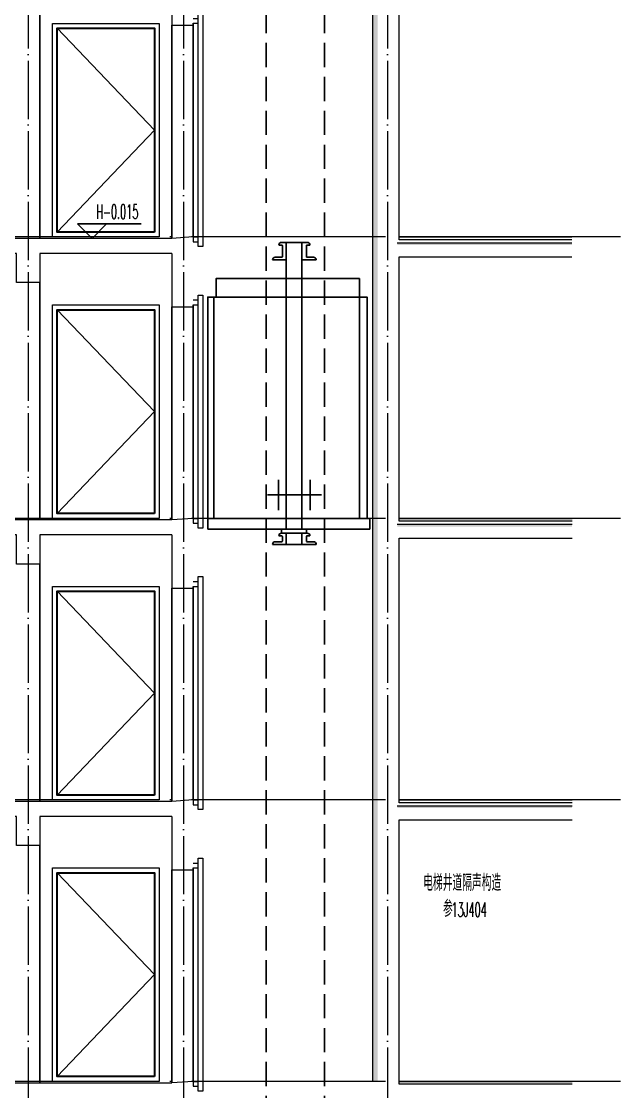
# Model space of a CAD drawing. Extents: x -518115 to 790560, y -210384 to 1628073.
# Drawn here: x 554593 to 560763, y -92533 to -81508 of the extents above; entities that cross this region are included whole.
import ezdxf

# ---------------------------------------------------------------- set-up
doc = ezdxf.new("R2010")
doc.units = 0
doc.header["$LTSCALE"] = 1000
doc.header["$MEASUREMENT"] = 0
for name, pattern in [('DASH', [0.35, 0.25, -0.1]), ('DOTE', [2.42, 2, -0.2, 0.02, -0.2]), ('HIDDEN', [0.375, 0.25, -0.125])]:
    doc.linetypes.add(name, pattern=pattern)
for name, color, linetype in [('DIM_ELEV', 3, 'Continuous'), ('PUB_TEXT', 4, 'Continuous'), ('看线', 251, 'Continuous'), ('立面-看线', 251, 'Continuous'), ('设备', 253, 'Continuous')]:
    doc.layers.add(name, color=color, linetype=linetype)
for name, color, linetype, lineweight in [('DOTE', 19, 'DOTE', 9), ('PUB_HATCH', 8, 'Continuous', 9), ('S_WINDOW', 144, 'Continuous', 15), ('STAIR', 2, 'Continuous', 18), ('WINDOW', 144, 'Continuous', 15), ('内粉刷', 37, 'Continuous', 9), ('填充', 251, 'Continuous', 5), ('立面-普通轮廓', 7, 'Continuous', 18), ('立面-窗', 129, 'Continuous', 30), ('立面-窗开启线', 250, 'Continuous', 13), ('细细', 250, 'Continuous', 0)]:
    doc.layers.add(name, color=color, linetype=linetype, lineweight=lineweight)
doc.styles.add('_TCH_DIM', font='SIMPLEX.shx', dxfattribs={"width": 0.7, "bigfont": 'GBCBIG.shx'})
pattern_1 = [(315, (-218910.2607, -140541.0897), (-1.767766953, -1.767766953), []), (315, (-218909.0822, -140541.0897), (-1.767766953, -1.767766953), [])]
pattern_2 = [(315, (-218910.2607, -141979.3279), (-1.767766953, -1.767766953), []), (315, (-218909.0822, -141979.3279), (-1.767766953, -1.767766953), [])]

# ---------------------------------------------------------------- blocks, each defined once
blk = doc.blocks.new('A$C0DDB073D')
at = {"layer": '内粉刷'}
for p, q in [((1630, 35), (220, 35)), ((220, -120), (1410, -120)), ((1410, -120), (1410, -420)), ((1650, -420), (1650, -315)), ((1410, -420), (1650, -420)), ((5630, -1415), (3710, -1415))]:
    blk.add_line(p, q, dxfattribs=at)
for points in [[(3710, -1415), (3710, -1254), (3450, -1254), (3450, -1093), (3190, -1093), (3190, -932), (2930, -932), (2930, -771), (2670, -771), (2670, -609), (2410, -609), (2410, -448), (2150, -448), (2150, -287), (1890, -287), (1890, -126), (1630, -126), (1630, 35)], [(5630, -1570), (4270, -1570), (4270, -1870), (4030, -1870), (4030, -1570), (3676, -1570), (1650, -315)]]:
    blk.add_lwpolyline(points, dxfattribs=at)
at = {"layer": '看线'}
blk.add_line((4270, -1415), (4270, 1030), dxfattribs=at)
blk = doc.blocks.new('zrszerf')
at = {"layer": '细细'}
h = blk.add_hatch(dxfattribs=at)
h.set_pattern_fill('金属', color=256, style=0)
h.set_pattern_definition(pattern_1)
h.paths.add_polyline_path([(257695, 608543), (257715, 608543), (257715, 608557), (257765, 608557), (257765, 608543), (257785, 608543), (257785, 608588), (257695, 608588)])
h.paths.add_polyline_path([(257713, 608559), (257713, 608545), (257697, 608545), (257697, 608586), (257783, 608586), (257783, 608545), (257767, 608545), (257767, 608559)], flags=16)
h = blk.add_hatch(dxfattribs=at)
h.set_pattern_fill('金属', color=256, style=0)
h.set_pattern_definition(pattern_1)
h.paths.add_polyline_path([(257762, 608555), (257762, 608530), (257750, 608530), (257750, 608540), (257729, 608540), (257729, 608530), (257717, 608530), (257717, 608555)])
h.paths.add_polyline_path([(257719, 608553), (257719, 608532), (257727, 608532), (257727, 608542), (257752, 608542), (257752, 608532), (257760, 608532), (257760, 608553)], flags=16)
h = blk.add_hatch(color=256, dxfattribs=at)
edge = h.paths.add_edge_path()
edge.add_line((257735, 608540), (257735, 608528))
edge.add_arc((257740, 608520), 9.44, 61.5175, 118.4825, ccw=False)
edge.add_line((257744, 608528), (257744, 608540))
edge.add_arc((257740, 608548), 9.44, 241.5175, 298.4825, ccw=False)
h = blk.add_hatch(dxfattribs=at)
h.set_pattern_fill('金属', color=256, style=0)
h.set_pattern_definition(pattern_2)
h.paths.add_polyline_path([(257695, 607233), (257715, 607233), (257715, 607220), (257765, 607220), (257765, 607233), (257785, 607233), (257785, 607188), (257695, 607188)])
h.paths.add_polyline_path([(257713, 607218), (257713, 607231), (257697, 607231), (257697, 607190), (257783, 607190), (257783, 607231), (257767, 607231), (257767, 607218)], flags=16)
h = blk.add_hatch(dxfattribs=at)
h.set_pattern_fill('金属', color=256, style=0)
h.set_pattern_definition(pattern_2)
h.paths.add_polyline_path([(257762, 607222), (257762, 607247), (257750, 607247), (257750, 607237), (257729, 607237), (257729, 607247), (257717, 607247), (257717, 607222)])
h.paths.add_polyline_path([(257719, 607224), (257719, 607245), (257727, 607245), (257727, 607235), (257752, 607235), (257752, 607245), (257760, 607245), (257760, 607224)], flags=16)
h = blk.add_hatch(color=256, dxfattribs=at)
edge = h.paths.add_edge_path()
edge.add_line((257735, 607237), (257735, 607249))
edge.add_arc((257740, 607257), 9.44, 241.5175, 298.4825)
edge.add_line((257744, 607249), (257744, 607237))
edge.add_arc((257740, 607229), 9.44, 61.5175, 118.4825)
at = {"layer": 'S_WINDOW'}
for p, q in [((257695, 607233), (257695, 608543)), ((257717, 607247), (257717, 608530)), ((257762, 607247), (257762, 608530)), ((257785, 607233), (257785, 608543))]:
    blk.add_line(p, q, dxfattribs=at)
for points in [[(257785, 608588), (257785, 608543), (257765, 608543), (257765, 608557), (257715, 608557), (257715, 608543), (257695, 608543), (257695, 608588)], [(257783, 608586), (257783, 608545), (257767, 608545), (257767, 608559), (257713, 608559), (257713, 608545), (257697, 608545), (257697, 608586)], [(257762, 608555), (257762, 608530), (257750, 608530), (257750, 608540), (257729, 608540), (257729, 608530), (257717, 608530), (257717, 608555)], [(257760, 608553), (257760, 608532), (257752, 608532), (257752, 608542), (257727, 608542), (257727, 608532), (257719, 608532), (257719, 608553)], [(257785, 607188), (257785, 607233), (257765, 607233), (257765, 607220), (257715, 607220), (257715, 607233), (257695, 607233), (257695, 607188)], [(257783, 607190), (257783, 607231), (257767, 607231), (257767, 607218), (257713, 607218), (257713, 607231), (257697, 607231), (257697, 607190)], [(257762, 607222), (257762, 607247), (257750, 607247), (257750, 607237), (257729, 607237), (257729, 607247), (257717, 607247), (257717, 607222)], [(257760, 607224), (257760, 607245), (257752, 607245), (257752, 607235), (257727, 607235), (257727, 607245), (257719, 607245), (257719, 607224)]]:
    blk.add_lwpolyline(points, close=True, dxfattribs=at)
at = {"layer": '细细'}
for points in [[(257729, 608530), (257729, 607247)], [(257735, 607249), (257735, 608540)], [(257744, 607249), (257744, 608540)], [(257750, 608530), (257750, 607247)]]:
    blk.add_lwpolyline(points, dxfattribs=at)
for points in [[(257735, 608540), (257735, 608528, -0.253805), (257744, 608528), (257744, 608540, -0.253805)], [(257735, 607237), (257735, 607249, 0.253805), (257744, 607249), (257744, 607237, 0.253805)]]:
    blk.add_lwpolyline(points, format="xyb", close=True, dxfattribs=at)
blk = doc.blocks.new('FGSDFSFSEFESFES')
at = {"layer": 'WINDOW', "ltscale": 0.8}
for p, q in [((175259, -121034), (175209, -121034)), ((175259, -121084), (175209, -121084)), ((175259, -123284), (175209, -123284)), ((175259, -123334), (175209, -123334))]:
    blk.add_line(p, q, dxfattribs=at)
blk.add_lwpolyline([(175159, -123384), (175209, -123384), (175209, -120984), (175159, -120984), (175159, -123384)], dxfattribs=at)
blk = doc.blocks.new('BFGBFBCBVFB')
at = {"layer": '立面-看线'}
h = blk.add_hatch(dxfattribs=at)
h.set_pattern_fill('HONEY', color=256, scale=7)
h.set_pattern_definition([(0, (93631.251, -359366.987), (16.66875, 9.623705), [11.1125, -22.225]), (120, (93631.251, -359366.987), (-16.66874801, 9.62370845), [11.1125, -22.225]), (60, (93631.251, -359366.987), (1.99e-06, 19.24741345), [-22.225, 11.1125])])
h.paths.add_polyline_path([(896472, 26020), (896472, 25995), (898272, 25995), (898272, 26020)])
h = blk.add_hatch(dxfattribs=at)
h.set_pattern_fill('HONEY', color=256, scale=7)
h.set_pattern_definition([(0, (77469.076, -360831.97), (16.66875, 9.623705), [11.1125, -22.225]), (120, (77469.076, -360831.97), (-16.66874801, 9.62370845), [11.1125, -22.225]), (60, (77469.076, -360831.97), (1.99e-06, 19.24741345), [-22.225, 11.1125])])
h.paths.add_polyline_path([(888492, 24615), (888522, 24615), (888522, 25515), (888577, 25515), (888577, 25545), (888492, 25545)])
h = blk.add_hatch(dxfattribs=at)
h.set_pattern_fill('HONEY', color=256, scale=7)
h.set_pattern_definition([(0, (77469.098, -360831.968), (16.66875, 9.623705), [11.1125, -22.225]), (120, (77469.098, -360831.968), (-16.66874801, 9.62370845), [11.1125, -22.225]), (60, (77469.098, -360831.968), (1.99e-06, 19.24741345), [-22.225, 11.1125])])
h.paths.add_polyline_path([(888492, 24615), (888522, 24615), (888522, 24015), (888577, 24015), (888577, 23985), (888492, 23985)])
at = {"layer": 'PUB_HATCH', "color": 215, "true_color": 0xa953a0}
blk.add_line((896472, 26020), (898272, 26020), dxfattribs=at)
blk.add_lwpolyline([(888577, 25545), (888492, 25545), (888492, 23985), (888577, 23985)], dxfattribs=at)
at = {"layer": 'STAIR', "linetype": 'HIDDEN', "ltscale": 0.3}
blk.add_line((890152, 24462), (892521, 25930), dxfattribs=at)
blk.add_lwpolyline([(890152, 24580), (890152, 24741), (890412, 24741), (890412, 24902), (890672, 24902), (890672, 25063), (890932, 25063), (890932, 25224), (891192, 25224), (891192, 25386), (891452, 25386), (891452, 25547), (891712, 25547), (891712, 25708), (891972, 25708), (891972, 25869), (892232, 25869), (892232, 26030)], dxfattribs=at)
at = {"layer": '内粉刷'}
for p, q in [((896492, 25875), (898272, 25875)), ((896492, 23150), (896492, 25875)), ((890152, 24615), (888742, 24615)), ((888742, 24460), (889932, 24460)), ((889932, 24460), (889932, 24160)), ((890172, 24160), (890172, 24265)), ((889932, 24160), (890172, 24160)), ((894152, 23165), (892232, 23165))]:
    blk.add_line(p, q, dxfattribs=at)
for points in [[(894372, 26080), (894152, 26065)], [(894372, 26080), (894372, 26030)], [(898272, 26050), (896492, 26050)], [(894152, 25910), (894152, 25360), (894372, 25360)], [(888577, 25565), (888472, 25565), (888472, 23965), (888577, 23965)], [(888667, 25535), (888742, 25535), (888742, 24615)], [(892232, 23165), (892232, 23326), (891972, 23326), (891972, 23487), (891712, 23487), (891712, 23648), (891452, 23648), (891452, 23809), (891192, 23809), (891192, 23971), (890932, 23971), (890932, 24132), (890672, 24132), (890672, 24293), (890412, 24293), (890412, 24454), (890152, 24454), (890152, 24615)], [(888667, 23995), (888742, 23995), (888742, 24460)], [(894152, 23010), (892792, 23010), (892792, 22710), (892552, 22710), (892552, 23010), (892198, 23010), (890172, 24265)]]:
    blk.add_lwpolyline(points, dxfattribs=at)
at = {"layer": '看线'}
for p, q in [((888472, 26865), (888472, 25565)), ((888742, 25535), (888742, 26895)), ((892792, 23165), (892792, 25610)), ((894152, 25360), (894152, 23165)), ((894372, 25380), (894372, 23180))]:
    blk.add_line(p, q, dxfattribs=at)
at = {"layer": '看线', "color": 32}
for p, q in [((896492, 26080), (898272, 26080)), ((890177, 24454), (892527, 25910))]:
    blk.add_line(p, q, dxfattribs=at)
blk.add_lwpolyline([(890152, 24615), (890152, 24776), (890412, 24776), (890412, 24937), (890672, 24937), (890672, 25098), (890932, 25098), (890932, 25259), (891192, 25259), (891192, 25421), (891452, 25421), (891452, 25582), (891712, 25582), (891712, 25743), (891972, 25743), (891972, 25904), (892232, 25904), (892232, 25910)], dxfattribs=at)
at = {"xscale": -1}
for name, p in [('zrszerf', (1146362, -581673)), ('FGSDFSFSEFESFES', (1069631, 146464))]:
    blk.add_blockref(name, p, dxfattribs=at)
blk = doc.blocks.new('A$C3EC504A2')
at = {"layer": '设备', "color": 206}
for p, q in [((-173, 1735), (-143, 1735)), ((143, 1764), (-143, 1764)), ((-133, 1725), (-133, 1609)), ((-92, 1764), (-92, -1418)), ((83, 1764), (83, -1418)), ((83, 1764), (83, 1570)), ((133, 1725), (133, 1609)), ((173, 1735), (143, 1735)), ((-92, 1570), (-242, 1570)), ((-213, 1599), (-143, 1599)), ((242, 1570), (83, 1570)), ((213, 1599), (143, 1599)), ((-952, 1158), (-869, 1158)), ((-175, -1205), (-175, -870)), ((175, -1205), (175, -870)), ((300, -1038), (-300, -1038)), ((-960, -1298), (835, -1298)), ((-960, -1298), (-960, -1418)), ((835, -1298), (835, -1418)), ((-960, -1418), (835, -1418)), ((-142, -1418), (-142, -1462)), ((133, -1418), (133, -1462)), ((-173, -1491), (-143, -1491)), ((143, -1462), (-143, -1462)), ((-133, -1501), (-133, -1547)), ((-92, -1462), (-92, -1586)), ((83, -1462), (83, -1586)), ((133, -1501), (133, -1547)), ((173, -1491), (143, -1491)), ((242, -1586), (-242, -1586)), ((-213, -1557), (-143, -1557)), ((213, -1557), (143, -1557))]:
    blk.add_line(p, q, dxfattribs=at)
for points in [[(723, 1363), (723, 1158), (-869, 1158), (-869, 1363)], [(723, 1158), (723, -1298), (-960, -1298), (-960, 1158)]]:
    blk.add_lwpolyline(points, close=True, dxfattribs=at)
for points in [[(-960, 1158), (-893, 1158), (-893, -1298)], [(723, 1158), (806, 1158), (806, -1298)]]:
    blk.add_lwpolyline(points, dxfattribs=at)
for centre, radius, start, end in [((-143, 1735), 29.1, 90, 180), ((-143, 1725), 10, 0, 90), ((143, 1725), 10, 90, 180), ((143, 1735), 29.1, 0, 90), ((-213, 1570), 29.1, 90, 180), ((-143, 1609), 10, 270, 0), ((143, 1609), 10, 180, 270), ((213, 1570), 29.1, 0, 90), ((-143, -1491), 29.1, 90, 180), ((-143, -1501), 10, 0, 90), ((143, -1501), 10, 90, 180), ((143, -1491), 29.1, 0, 90), ((-213, -1586), 29.1, 90, 180), ((-143, -1547), 10, 270, 0), ((143, -1547), 10, 180, 270), ((213, -1586), 29.1, 0, 90)]:
    blk.add_arc(centre, radius, start, end, dxfattribs=at)
blk = doc.blocks.new('FSDFSFSFE')
at = {"layer": '立面-普通轮廓'}
blk.add_lwpolyline([(794554, 401371), (793454, 401371), (793454, 403571), (794554, 403571)], close=True, dxfattribs=at)
at = {"layer": '立面-窗'}
blk.add_lwpolyline([(794504, 401421), (793504, 401421), (793504, 403521), (794504, 403521)], close=True, dxfattribs=at)
at = {"layer": '立面-窗开启线', "ltscale": 0.5}
blk.add_lwpolyline([(793504, 403521), (794504, 402471), (793504, 401421)], dxfattribs=at)

msp = doc.modelspace()

# ---------------------------------------------------------------- hatches: boundary and pattern name
at = {"layer": '填充', "true_color": 0x93278f}
h = msp.add_hatch(dxfattribs=at)
h.set_pattern_fill('隔热材料02', color=217, scale=100, angle=90, style=0)
h.set_pattern_definition([(90, (1167001.954, -1262671.813), (-50, 3e-15), []), (90, (1166985.287, -1262671.813), (-50, 3e-15), []), (360, (1166976.656, -1262628.07), (1e-14, 50), [5.01775, -44.98225]), (360, (1166976.656, -1262665.53), (1e-14, 50), [5.01775, -44.98225]), (180, (1167010.585, -1262640.02), (-6e-15, -50), [5.01775, -44.98225]), (180, (1167010.585, -1262653.584), (-6e-15, -50), [5.01775, -44.98225]), (270, (1167018.62, -1262621.79), (50, -9e-15), [50.02425, 0.02425]), (225, (1167016.112, -1262635.746), (-49.99987405, 6e-15), [4.268, -66.44275]), (206.56505, (1167013.094, -1262588.764), (-49.99993342, 0.00011283), [2.805, -108.9985]), (206.56505, (1167013.094, -1262638.764), (-49.99993342, 0.00011283), [2.805, -108.9985]), (243.43495, (1167018.62, -1262580.73), (-49.9999334, -0.0001128), [5.61, -106.1935]), (243.43495, (1167018.62, -1262630.73), (-49.9999334, -0.0001128), [5.61, -106.1935]), (153.43495, (1167005.567, -1262590.019), (-49.99993342, -0.00011283), [26.714, -85.0895]), (153.43495, (1167005.567, -1262640.019), (-49.99993342, -0.00011283), [26.714, -85.0895]), (206.56505, (1166976.656, -1262578.072), (-49.99993342, 0.00011283), [2.805, -108.9985]), (206.56505, (1166976.656, -1262628.072), (-49.99993342, 0.00011283), [2.805, -108.9985]), (225, (1166974.147, -1262629.326), (-49.99987405, 6e-15), [4.268, -66.44275]), (243.43495, (1166971.13, -1262582.344), (-49.9999334, -0.0001128), [5.61, -106.1935]), (243.43495, (1166971.13, -1262632.344), (-49.9999334, -0.0001128), [5.61, -106.1935]), (135, (1166974.147, -1262664.276), (-49.99987405, 3e-15), [4.268, -66.44275]), (153.43495, (1166976.656, -1262615.53), (-49.99993342, -0.00011283), [2.805, -108.9985]), (153.43495, (1166976.656, -1262665.53), (-49.99993342, -0.00011283), [2.805, -108.9985]), (116.56505, (1166971.13, -1262611.26), (-49.9999334, 0.0001128), [5.61, -106.1935]), (116.56505, (1166971.13, -1262661.26), (-49.9999334, 0.0001128), [5.61, -106.1935]), (206.56505, (1167005.567, -1262603.584), (-49.99993342, 0.00011283), [26.714, -85.0895]), (206.56505, (1167005.567, -1262653.584), (-49.99993342, 0.00011283), [26.714, -85.0895]), (135, (1167016.112, -1262657.856), (-49.99987405, 3e-15), [4.268, -66.44275]), (153.43495, (1167013.094, -1262604.838), (-49.99993342, -0.00011283), [2.805, -108.9985]), (153.43495, (1167013.094, -1262654.838), (-49.99993342, -0.00011283), [2.805, -108.9985]), (116.56505, (1167018.62, -1262612.874), (-49.9999334, 0.0001128), [5.61, -106.1935]), (116.56505, (1167018.62, -1262662.874), (-49.9999334, 0.0001128), [5.61, -106.1935])])
h.paths.add_polyline_path([(558213.3, -92428.4), (558263.3, -92428.4), (558263.3, -73448.4), (558213.3, -73448.4)])
at = {"layer": '立面-看线'}
h = msp.add_hatch(dxfattribs=at)
h.set_pattern_fill('HONEY', color=256, scale=7)
h.set_pattern_definition([(0, (-244377.771, -472075.368), (16.66875, 9.623705), [11.1125, -22.225]), (120, (-244377.771, -472075.368), (-16.66874801, 9.62370845), [11.1125, -22.225]), (60, (-244377.771, -472075.368), (1.99e-06, 19.24741345), [-22.225, 11.1125])])
h.paths.add_polyline_path([(558463.3, -86688.4), (558463.3, -86713.4), (560263.4, -86713.4), (560263.4, -86688.4)])
h = msp.add_hatch(dxfattribs=at)
h.set_pattern_fill('HONEY', color=256, scale=7)
h.set_pattern_definition([(0, (-244377.767, -474975.368), (16.66875, 9.623705), [11.1125, -22.225]), (120, (-244377.767, -474975.368), (-16.66874801, 9.62370845), [11.1125, -22.225]), (60, (-244377.767, -474975.368), (1.99e-06, 19.24741345), [-22.225, 11.1125])])
h.paths.add_polyline_path([(558463.3, -89588.4), (558463.3, -89613.4), (560263.4, -89613.4), (560263.4, -89588.4)])

# ---------------------------------------------------------------- linework, layer by layer
at = {"layer": 'DIM_ELEV', "color": 6}
for p, q in [((555170.9, -83593.4), (555826.9, -83593.4)), ((555320.9, -83743.4), (555170.9, -83593.4)), ((555320.9, -83743.4), (555470.9, -83593.4))]:
    msp.add_line(p, q, dxfattribs=at)
at = {"layer": 'DOTE', "linetype": 'DOTE', "ltscale": 0.3}
for p, q in [((554663.3, -73928.4), (554663.3, -98505.4)), ((556263.3, -73928.4), (556263.3, -98505.4)), ((558363.3, -73928.4), (558363.3, -98505.4))]:
    msp.add_line(p, q, dxfattribs=at)
at = {"layer": 'DOTE', "linetype": 'DOTE'}
for p, q in [((560763.4, -83728.4), (545286.3, -83728.4)), ((560763.4, -83728.4), (545286.3, -83728.4)), ((560763.4, -86628.4), (545286.3, -86628.4)), ((560763.4, -89528.4), (545286.3, -89528.4)), ((560763.4, -92428.4), (545286.3, -92428.4))]:
    msp.add_line(p, q, dxfattribs=at)
at = {"layer": 'PUB_HATCH', "color": 215, "true_color": 0xa953a0}
for p, q in [((558463.3, -86688.4), (560263.4, -86688.4)), ((558463.3, -89588.4), (560263.4, -89588.4))]:
    msp.add_line(p, q, dxfattribs=at)
at = {"layer": '内粉刷'}
msp.add_line((550335.5, -92443.4), (556143.3, -92443.4), dxfattribs=at)
for points in [[(556363.4, -86628.4), (556143.4, -86643.4)], [(556363.4, -86628.4), (556363.4, -86678.4)], [(560263.4, -86658.4), (558483.3, -86658.2)], [(556143.4, -86798.4), (556143.4, -87348.4), (556363.4, -87348.4)], [(560263.4, -89558.4), (558483.3, -89558.4), (558483.3, -86833.4), (560263.4, -86833.4)], [(556363.4, -89528.4), (556143.4, -89543.4)], [(556363.4, -89528.4), (556363.4, -89578.4)], [(556143.4, -89698.4), (556143.4, -90248.4), (556363.4, -90248.4)], [(560263.4, -92458.4), (558483.3, -92458.4), (558483.3, -89733.4), (560263.4, -89733.4)], [(556363.3, -92428.4), (556143.3, -92443.4)], [(556363.3, -92428.4), (556363.3, -92478.4)], [(560263.4, -92458.4), (558554.3, -92458.4)]]:
    msp.add_lwpolyline(points, dxfattribs=at)
at = {"layer": '填充', "color": 217, "true_color": 0x93278f}
msp.add_lwpolyline([(558213.3, -92428.4), (558213.3, -73448.4)], dxfattribs=at)
at = {"layer": '看线', "color": 32}
for p, q in [((558483.3, -86628.4), (560263.4, -86628.4)), ((558483.3, -89528.4), (560263.4, -89528.4)), ((558483.3, -92428.4), (560263.4, -92428.4))]:
    msp.add_line(p, q, dxfattribs=at)
at = {"layer": '看线'}
for p, q in [((556143.4, -87348.4), (556143.4, -89543.4)), ((556363.4, -87328.4), (556363.4, -89528.4)), ((554783.3, -92443.2), (554783.3, -89998.2)), ((556143.4, -90248.4), (556143.4, -92443.4)), ((556363.4, -90228.4), (556363.4, -92428.4))]:
    msp.add_line(p, q, dxfattribs=at)
at = {"layer": '设备', "color": 206, "linetype": 'DASH'}
for p, q in [((557113.3, -73678.4), (557113.3, -93878.4)), ((557713.6, -73678.4), (557713.4, -93878.4))]:
    msp.add_line(p, q, dxfattribs=at)

# ---------------------------------------------------------------- block references
for name, p in [('BFGBFBCBVFB', (-338009.1, -106908.2)), ('FSDFSFSFE', (-238540.9, -485099.4)), ('BFGBFBCBVFB', (-338009.1, -109808.2)), ('FSDFSFSFE', (-238540.9, -487999.4)), ('A$C0DDB073D', (550513.3, -88128.2)), ('FSDFSFSFE', (-238540.9, -490899.4)), ('FSDFSFSFE', (-238540.9, -493799.4))]:
    msp.add_blockref(name, p)
at = {"xscale": 0.9285492283842308, "yscale": 0.9285492283842308, "zscale": 0.9285492283842308}
msp.add_blockref('A$C3EC504A2', (557404.4, -85423.2), dxfattribs=at)
at = {"xscale": -1}
for p in [(731621.9, 33755.6), (731621.9, 30855.6)]:
    msp.add_blockref('FGSDFSFSEFESFES', p, dxfattribs=at)

# ---------------------------------------------------------------- texts
at = {"layer": 'DIM_ELEV', "color": 7, "style": '_TCH_DIM', "width": 0.494118}
msp.add_text('H-0.015', height=148.75, dxfattribs=at).set_placement((555363.9, -83543.4))
at = {"layer": 'PUB_TEXT', "color": 3, "style": '_TCH_DIM'}
for s, height, width, p in [('电梯井道隔声构造', 168.79, 0.7, (558730.6, -90466)), ('参', 168.8, 0.7, (558934.7, -90733.7)), ('13J404', 148.75, 0.494118, (559020.7, -90733.7))]:
    msp.add_text(s, height=height, dxfattribs=dict(at, width=width)).set_placement(p)

doc.saveas('drawing.dxf')
